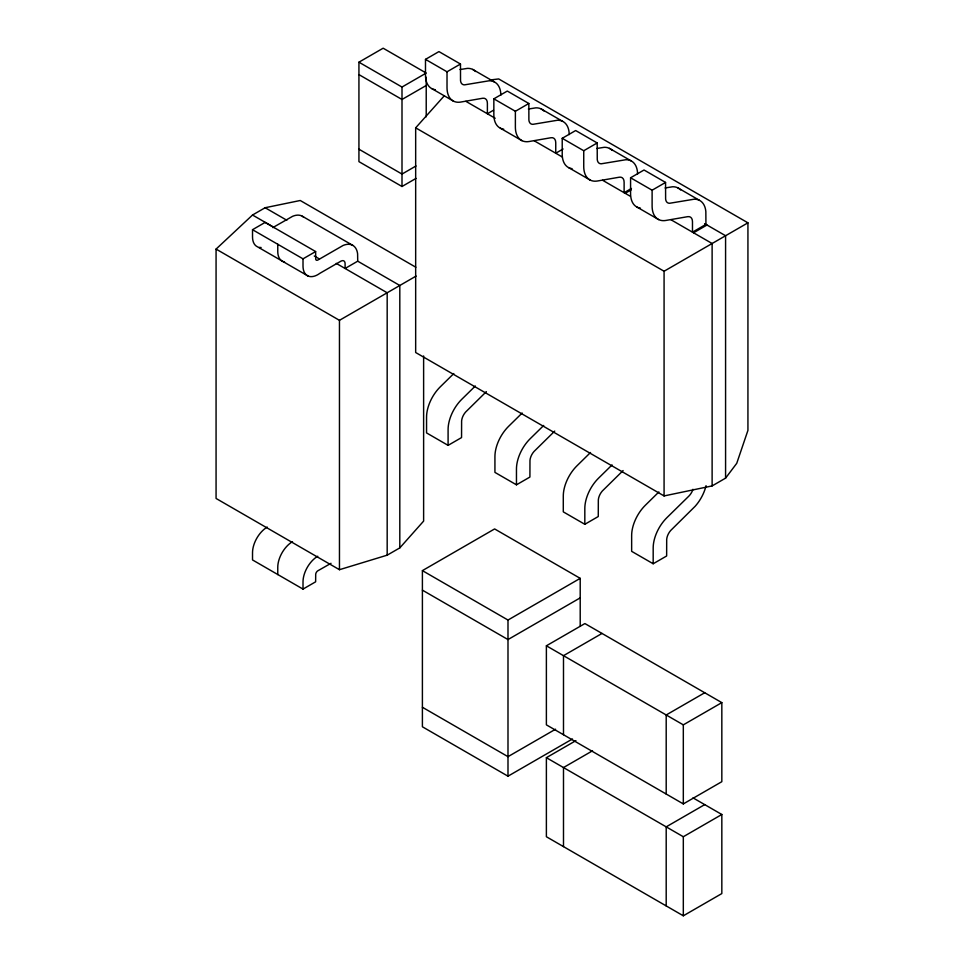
<?xml version="1.0" encoding="UTF-8"?>
<svg xmlns="http://www.w3.org/2000/svg" width="964" height="964" viewBox="0 0 964 964"><rect width="100%" height="100%" fill="white"/><g stroke="black" fill="none" stroke-linecap="round" stroke-linejoin="round"><path stroke-width="1.45" d="M444.404 95.665L415.665 127.826L415.665 352.511L664.076 495.93L712.119 485.916L725.579 478.144L736.749 463.31L747.931 430.378L747.931 222.829L498.689 78.94L489.845 80.024M415.833 267.233L300.238 200.5L265.136 207.73L252.52 215.02L216.069 249.086L216.069 498.46L339.461 569.7L387.179 555.168L399.807 547.889L423.618 521.102L423.618 355.945M453.803 373.562L440.235 386.877A29.077 16.786 -60 0 0 426.558 417.135L426.558 432.92L448.091 445.356L461.551 437.584L461.611 420.931A10.026 5.784 -60 0 1 465.612 412.062L486.362 391.625M475.336 385.998L461.768 399.301A29.077 16.786 -60 0 0 448.091 429.57L448.091 445.356M522.163 413.026L508.594 426.341A29.077 16.786 -60 0 0 494.93 456.611L494.93 472.396L516.463 484.82L529.911 477.06L529.971 460.394A10.026 5.784 -60 0 1 533.972 451.538L554.734 431.089M543.696 425.461L530.128 438.777A29.077 16.786 -60 0 0 516.463 469.034L516.463 484.82M590.522 452.502L576.954 465.817A29.077 16.786 -60 0 0 563.289 496.074L563.289 511.86L584.823 524.296L598.27 516.523L598.331 499.87A10.026 5.784 -60 0 1 602.331 491.001L623.093 470.565M612.056 464.925L598.487 478.24A29.077 16.786 -60 0 0 584.823 508.51L584.823 524.296M658.882 491.965L645.326 505.281A29.077 16.786 -60 0 0 631.649 535.538L631.649 551.336L653.182 563.759L666.642 555.987L666.69 539.334A10.026 5.784 -60 0 1 670.703 530.477L695.177 506.257A29.173 16.846 -60 0 0 706.058 485.663M399.807 547.889L399.807 285.477L357.716 261.184L357.608 253.857A23.847 13.761 -60 0 0 343.088 245.471L317.855 260.015A3.121 1.795 -60 0 1 315.698 259.087L315.638 251.556L265.136 222.407L252.52 229.697L252.52 236.891A21.015 12.134 -60 0 0 257.593 246.868L308.094 276.029M358.933 62.19L383.154 48.2L426.221 73.059L402 87.049L358.933 62.19L358.933 161.639L402 186.498L416.014 178.4M435.367 89.736A29.077 16.786 -60 0 1 425.486 75.156L425.486 59.37L438.945 51.598L460.479 64.034L460.527 80.627A10.026 5.784 -60 0 0 464.54 84.856L489.013 80.807A29.173 16.846 -60 0 1 500.75 93.134L500.846 95.123M425.486 59.37L447.019 71.794L460.479 64.034M426.221 85.495L402 99.473L358.933 74.614M503.726 129.2A29.077 16.786 -60 0 1 493.845 114.62L493.845 98.834L507.305 91.062L528.838 103.497L528.887 120.09A10.026 5.784 -60 0 0 532.899 124.332L557.373 120.271A29.173 16.846 -60 0 1 569.122 132.598L569.206 134.599M272.812 227.6L292.586 216.322A23.847 13.761 -60 0 1 303.768 217.31M493.508 110.221L487.386 113.752L487.386 103.293A10.11 5.832 -60 0 0 482.603 98.268L460.696 102.064A29.077 16.786 -60 0 1 447.019 87.591L447.019 71.794M415.99 165.989L402 174.062L358.933 149.203M493.845 98.834L515.379 111.27L528.838 103.497M252.52 229.697L303.009 258.846L315.638 251.556M572.086 168.676A29.077 16.786 -60 0 1 562.217 154.095L562.217 138.31L575.665 130.538L597.198 142.961L597.258 159.554A10.026 5.784 -60 0 0 601.259 163.796L625.744 159.747A29.173 16.846 -60 0 1 637.481 172.074L637.566 174.062M357.716 261.184L345.1 268.474L345.1 263.618A5.953 3.434 -60 0 0 340.894 261.184L319.843 273.33A21.015 12.134 -60 0 1 303.009 266.04L303.009 258.846M563.096 148.986L555.746 153.228L555.746 142.768A10.11 5.832 -60 0 0 550.962 137.732L529.055 141.527A29.077 16.786 -60 0 1 515.379 127.055L515.379 111.27M562.217 138.31L583.738 150.733L597.198 142.961M216.069 249.086L339.461 320.325L416.099 276.078M630.577 177.774L644.036 170.001L665.558 182.437L665.618 199.03A10.026 5.784 -60 0 0 669.619 203.271L694.104 199.211A29.173 16.846 -60 0 1 705.841 211.538L705.937 224.395L692.477 232.155L692.477 221.696A10.11 5.832 -60 0 0 687.694 216.671L665.775 220.467A29.077 16.786 -60 0 1 652.11 205.995L652.11 190.209L630.577 177.774L630.577 193.559A29.077 16.786 -60 0 0 640.445 208.14M631.456 188.45L624.118 192.692L624.118 182.232A10.11 5.832 -60 0 0 619.322 177.207L597.415 181.003A29.077 16.786 -60 0 1 583.738 166.519L583.738 150.733M625.19 193.318L631.312 189.775M652.11 190.209L665.558 182.437M693.55 232.782L707.01 225.01M415.665 127.826L664.076 271.245L747.931 222.829M331.026 563.301L317.855 570.784A3.121 1.795 -60 0 0 315.698 574.219L315.638 581.81L303.009 589.1L252.52 559.939L252.52 552.746A21.015 12.134 -60 0 1 267.245 527.079M572.471 738.966L507.992 776.189L422.401 726.784L422.401 570.628L494.616 528.935L580.207 578.352L580.207 626.395M422.401 570.628L507.992 620.045L580.207 578.352M580.207 597.873L507.992 639.566L422.401 590.149M546.383 645.796L584.895 623.563L721.831 702.623L721.831 781.684L683.319 803.916L546.383 724.856L546.383 645.796L683.319 724.856L721.831 702.623M602.006 633.444L563.494 655.677L563.494 734.737M555.589 729.194L507.992 756.668L422.401 707.263M693.02 797.867L721.831 814.496L721.831 893.568L683.319 915.8L546.383 836.74L546.383 757.68L575.906 740.629M592.523 750.799L563.494 767.561L563.494 846.621M704.72 692.742L666.196 714.975L666.196 794.035M704.72 804.615L666.196 826.859L666.196 905.919M546.383 757.68L683.319 836.74L721.831 814.496M460.009 69.553L467.48 68.372A29.173 16.846 -60 0 1 475.529 71.505M528.368 109.028L535.851 107.848A29.173 16.846 -60 0 1 543.889 110.968M596.728 148.492L604.211 147.311A29.173 16.846 -60 0 1 612.248 150.432M665.1 187.968L672.571 186.775A29.173 16.846 -60 0 1 680.62 189.908M472.734 69.432L494.267 81.868M541.105 108.908L562.627 121.331M609.465 148.372L630.998 160.807M677.825 187.835L699.358 200.271M704.612 223.636L725.579 235.734L725.579 478.144M465.853 101.328L495.195 118.259M534.225 140.792L562.229 156.963M602.584 180.256L630.396 196.319M670.944 219.732L712.119 243.506L712.119 485.916M432.017 88.736L453.538 101.172M500.376 128.2L521.91 140.636M568.736 167.676L590.269 180.111M637.096 207.14L658.629 219.575M302.31 216.237L352.812 245.398M265.136 207.73L286.814 220.25M252.52 215.02L274.198 227.54M336.255 263.377L387.179 292.767L387.179 555.168M314.276 255.99L319.458 258.979M683.319 724.856L683.319 803.916M683.319 836.74L683.319 915.8M664.076 271.245L664.076 495.93M653.182 563.759L653.182 547.974A29.077 16.786 -60 0 1 666.859 517.716L688.766 496.207A10.11 5.832 -60 0 0 692.959 489.29M507.992 620.045L507.992 776.189M426.221 77.204L426.221 116.825M402 87.049L402 186.498M339.461 320.325L339.461 569.7M303.009 589.1L303.009 581.894A21.015 12.134 -60 0 1 317.746 556.24M277.765 244.181L277.765 251.471A21.015 12.134 -60 0 0 284.525 261.955M277.765 574.604L277.765 567.326A21.015 12.134 -60 0 1 292.49 541.66M261.111 247.483A21.015 12.134 -60 0 1 259.268 247.374"/></g></svg>
